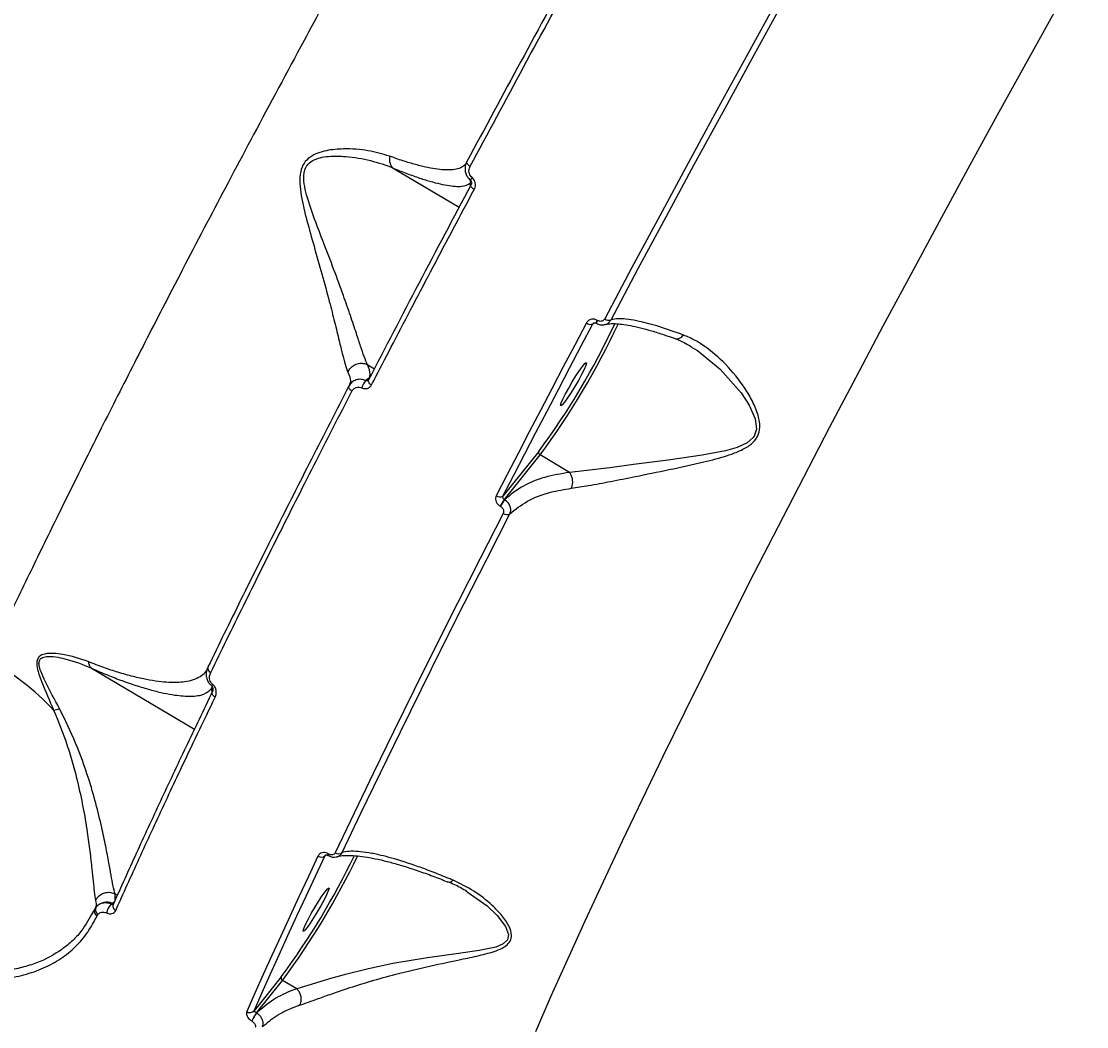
# Model space of a CAD drawing. Header units: millimetres. Extents: x -6328 to 5334, y -5037 to 4112.
# Drawn here: x -2228.9 to -2038.8, y 925.3 to 1104.7 of the extents above; entities that cross this region are included whole.
import ezdxf

# ---------------------------------------------------------------- set-up
doc = ezdxf.new("R2010")
doc.units = ezdxf.units.MM
for name, color, linetype in [('DIKOM_ОБЪЕКТ', 7, 'Continuous'), ('DIKOM_РАЗМЕР_ЗОНА', 7, 'Continuous'), ('DIKOM_РАЗМЕР_ОБЪЕКТА', 7, 'Continuous')]:
    doc.layers.add(name, color=color, linetype=linetype)
doc.styles.add('style1', font='arial.ttf', dxfattribs={"width": 0.8})
doc.dimstyles.new('1-50', dxfattribs={"dimtxt": 300, "dimasz": 200, "dimexe": 100, "dimexo": 0, "dimgap": 100, "dimtad": 1, "dimtxsty": 'style1', "dimcen": 200, "dimclrd": 7, "dimclre": 7, "dimclrt": 7, "dimadec": 1, "dimazin": 2, "dimtfac": 1, "dimtmove": 0, "dimatfit": 2, "dimfxl": 0, "dimlwd": 25, "dimlwe": 18, "dimarcsym": 0})

# ---------------------------------------------------------------- blocks, each defined once
blk = doc.blocks.new('*D2')
at = {"layer": 'Defpoints', "color": 0, "transparency": 16777216}
for p in [(-5303.77, 2121.42), (-1621.11, 2121.42), (560.33, -2395.62)]:
    blk.add_point(p, dxfattribs=at)
at = {"layer": 'DIKOM_РАЗМЕР_ОБЪЕКТА', "color": 7, "lineweight": 18, "transparency": 16777216}
for p, q in [((-1621.11, 2121.42), (-5403.77, 2121.42)), ((560.33, -2395.62), (-5403.77, -2395.62))]:
    blk.add_line(p, q, dxfattribs=at)
at = {"layer": 'DIKOM_РАЗМЕР_ОБЪЕКТА', "color": 7, "lineweight": 25, "transparency": 16777216}
blk.add_line((-5303.77, -2195.62), (-5303.77, 1921.42), dxfattribs=at)
at = {"layer": 'DIKOM_РАЗМЕР_ОБЪЕКТА', "color": 7, "transparency": 16777216}
for points in [[(-5337.11, 1921.42), (-5270.44, 1921.42), (-5303.77, 2121.42)], [(-5337.11, -2195.62), (-5270.44, -2195.62), (-5303.77, -2395.62)]]:
    blk.add_solid(points, dxfattribs=at)
at = {"layer": 'DIKOM_РАЗМЕР_ОБЪЕКТА', "color": 7, "transparency": 16777216, "insert": (-5556.94, -137.1), "char_height": 300, "attachment_point": 5, "rotation": 90, "style": 'style1'}
blk.add_mtext('4500', dxfattribs=at)
blk = doc.blocks.new('*D3')
at = {"layer": 'Defpoints', "color": 0, "transparency": 16777216}
for p in [(-1814.92, 4111.71), (-5877.98, -3895.62), (33.33, -3895.62)]:
    blk.add_point(p, dxfattribs=at)
at = {"layer": 'DIKOM_РАЗМЕР_ЗОНА', "color": 7, "lineweight": 18, "transparency": 16777216}
for p, q in [((-1814.92, 4111.71), (-5977.98, 4111.71)), ((33.33, -3895.62), (-5977.98, -3895.62))]:
    blk.add_line(p, q, dxfattribs=at)
at = {"layer": 'DIKOM_РАЗМЕР_ЗОНА', "color": 7, "lineweight": 25, "transparency": 16777216}
blk.add_line((-5877.98, 3911.71), (-5877.98, -3695.62), dxfattribs=at)
at = {"layer": 'DIKOM_РАЗМЕР_ЗОНА', "color": 7, "transparency": 16777216}
for points in [[(-5911.31, 3911.71), (-5844.65, 3911.71), (-5877.98, 4111.71)], [(-5911.31, -3695.62), (-5844.65, -3695.62), (-5877.98, -3895.62)]]:
    blk.add_solid(points, dxfattribs=at)
at = {"layer": 'DIKOM_РАЗМЕР_ЗОНА', "color": 7, "transparency": 16777216, "insert": (-6131.15, 108.05), "char_height": 300, "attachment_point": 5, "rotation": 90, "style": 'style1'}
blk.add_mtext('8000', dxfattribs=at)

msp = doc.modelspace()

# ---------------------------------------------------------------- linework, layer by layer
at = {"layer": 'DIKOM_ОБЪЕКТ', "color": 7, "linetype": 'Continuous', "lineweight": 15}
for p, q in [((-2162.577, 1078.492), (-2150.805, 1071.526)), ((-2148.845, 1075.814), (-2148.828, 1075.262)), ((-2126.102, 1051.288), (-2126.17, 1051.328)), ((-2126.942, 1050.716), (-2126.669, 1050.898)), ((-2126.373, 1050.83), (-2126.304, 1050.79)), ((-2167.13, 1043.408), (-2167.135, 1043.41)), ((-2167.13, 1043.408), (-2165.935, 1042.7)), ((-2136.605, 1027.931), (-2142.987, 1019.964)), ((-2142.739, 1019.352), (-2136.371, 1027.302)), ((-2131.13, 1024.2), (-2136.371, 1027.302)), ((-2142.692, 1019.324), (-2142.739, 1019.352)), ((-2143.477, 1018.157), (-2143.43, 1018.129)), ((-2216.418, 989.241), (-2198.046, 978.369)), ((-2195.806, 989.152), (-2195.837, 989.093)), ((-2194.977, 985.619), (-2194.953, 984.829)), ((-2174.726, 955.798), (-2174.51, 955.939)), ((-2174.257, 955.848), (-2174.169, 955.795)), ((-2174.08, 956.066), (-2174.169, 956.119)), ((-2212.195, 948.963), (-2212.198, 948.965)), ((-2212.178, 947.708), (-2212.195, 948.963)), ((-2212.195, 948.963), (-2211.801, 948.73)), ((-2149.671, 949.517), (-2149.421, 949.389)), ((-2215.863, 946.19), (-2216.411, 945.318)), ((-2215.553, 946.66), (-2215.863, 946.19)), ((-2215.411, 945.083), (-2215.241, 945.345)), ((-2182.551, 934.157), (-2187.407, 928.114)), ((-2186.981, 927.723), (-2182.317, 933.527)), ((-2179.785, 932.029), (-2182.317, 933.527)), ((-2179.778, 932.024), (-2179.785, 932.029)), ((-2187.826, 926.308), (-2187.798, 926.291)), ((-2186.953, 927.707), (-2186.981, 927.723))]:
    msp.add_line(p, q, dxfattribs=at)
at = {"layer": 'DIKOM_ОБЪЕКТ', "color": 7, "linetype": 'Continuous', "lineweight": 15, "flags": 128}
for points in [[(-2083.474, 1127.443), (-2088.92, 1117.681), (-2094.295, 1107.985), (-2099.596, 1098.361), (-2104.818, 1088.818), (-2109.956, 1079.363), (-2115.008, 1070.002), (-2119.969, 1060.743), (-2124.836, 1051.594)], [(-2123.698, 1051.423), (-2118.842, 1060.552), (-2113.892, 1069.79), (-2108.851, 1079.13), (-2103.724, 1088.565), (-2098.514, 1098.087), (-2093.225, 1107.689), (-2087.861, 1117.364), (-2082.427, 1127.105)], [(-2137.152, 924.403), (-2134.369, 930.753), (-2131.426, 937.338), (-2128.325, 944.151), (-2125.068, 951.186), (-2121.659, 958.435), (-2118.102, 965.894), (-2114.398, 973.554), (-2110.552, 981.408), (-2106.568, 989.45), (-2102.448, 997.671), (-2098.198, 1006.064), (-2093.82, 1014.622), (-2089.319, 1023.335), (-2084.699, 1032.197), (-2079.964, 1041.199), (-2075.119, 1050.332), (-2070.169, 1059.588), (-2065.117, 1068.959), (-2059.969, 1078.435), (-2054.729, 1088.009), (-2049.402, 1097.67), (-2043.994, 1107.41)], [(-2148.843, 1078.827), (-2148.998, 1078.928), (-2149.137, 1079.036), (-2149.255, 1079.15), (-2149.348, 1079.264), (-2149.414, 1079.374), (-2149.449, 1079.477), (-2149.452, 1079.569), (-2149.424, 1079.646)], [(-2148.12, 1074.693), (-2148.281, 1074.798), (-2148.425, 1074.913), (-2148.546, 1075.032), (-2148.638, 1075.152), (-2148.7, 1075.267), (-2148.728, 1075.373), (-2148.721, 1075.467), (-2148.68, 1075.543)], [(-2128.108, 1050.857), (-2130.187, 1046.92), (-2132.247, 1043.006), (-2134.288, 1039.115), (-2136.309, 1035.248), (-2138.31, 1031.406), (-2140.291, 1027.588), (-2142.251, 1023.797), (-2144.191, 1020.032)], [(-2142.987, 1019.964), (-2141.052, 1023.72), (-2139.097, 1027.503), (-2137.121, 1031.311), (-2135.124, 1035.144), (-2133.108, 1039.002), (-2131.072, 1042.883), (-2129.017, 1046.788), (-2126.942, 1050.716)], [(-2126.282, 1050.796), (-2126.302, 1050.789), (-2126.304, 1050.79)], [(-2109.46, 1046.588), (-2108.304, 1045.974), (-2104.228, 1042.633), (-2100.513, 1038.382), (-2099.076, 1036.168), (-2097.995, 1033.724), (-2097.768, 1031.894), (-2098.162, 1030.663), (-2098.313, 1030.437), (-2099.43, 1029.449), (-2101.221, 1028.637), (-2103.25, 1028.065), (-2107.431, 1027.274), (-2113.508, 1026.403), (-2119.691, 1025.582), (-2123.923, 1025.025), (-2128.011, 1024.515), (-2131.123, 1024.196), (-2131.124, 1024.196), (-2131.124, 1024.196)], [(-2132.403, 1036.251), (-2132.649, 1036.055), (-2132.712, 1036.172), (-2132.588, 1036.594), (-2132.286, 1037.286), (-2131.831, 1038.193), (-2131.26, 1039.24), (-2130.619, 1040.343), (-2129.96, 1041.412), (-2129.337, 1042.362), (-2128.799, 1043.115), (-2128.391, 1043.609), (-2128.145, 1043.806), (-2128.082, 1043.688), (-2128.206, 1043.267), (-2128.508, 1042.574), (-2128.963, 1041.668), (-2129.534, 1040.621), (-2130.175, 1039.518), (-2130.834, 1038.448), (-2131.457, 1037.498), (-2131.995, 1036.746), (-2132.403, 1036.251)], [(-2166.442, 1039.799), (-2166.602, 1039.906), (-2166.744, 1040.026), (-2166.861, 1040.153), (-2166.949, 1040.283), (-2167.004, 1040.411), (-2167.024, 1040.532), (-2167.009, 1040.641), (-2166.959, 1040.734)], [(-2169.937, 1038.694), (-2170.091, 1038.796), (-2170.227, 1038.91), (-2170.341, 1039.031), (-2170.429, 1039.155), (-2170.488, 1039.279), (-2170.516, 1039.397), (-2170.511, 1039.506), (-2170.475, 1039.601)], [(-2142.95, 1016.876), (-2147.077, 1008.801), (-2151.099, 1000.861), (-2155.015, 993.059), (-2158.822, 985.402), (-2162.517, 977.895), (-2166.099, 970.544), (-2169.563, 963.352), (-2172.908, 956.326)], [(-2171.664, 956.365), (-2168.326, 963.376), (-2164.869, 970.551), (-2161.296, 977.887), (-2157.609, 985.377), (-2153.811, 993.017), (-2149.903, 1000.801), (-2145.889, 1008.725), (-2141.772, 1016.782)], [(-2194.356, 984.059), (-2194.516, 984.168), (-2194.654, 984.296), (-2194.766, 984.435), (-2194.846, 984.582), (-2194.891, 984.73), (-2194.9, 984.875), (-2194.873, 985.009), (-2194.81, 985.128)], [(-2176.005, 955.713), (-2177.719, 952.067), (-2179.397, 948.47), (-2181.04, 944.923), (-2182.648, 941.427), (-2184.22, 937.982), (-2185.755, 934.589), (-2187.254, 931.249), (-2188.717, 927.962)], [(-2187.407, 928.114), (-2185.948, 931.393), (-2184.453, 934.725), (-2182.921, 938.11), (-2181.353, 941.546), (-2179.749, 945.034), (-2178.11, 948.573), (-2176.435, 952.161), (-2174.726, 955.798)], [(-2174.147, 955.801), (-2174.163, 955.794), (-2174.169, 955.795)], [(-2149.421, 949.389), (-2149.357, 949.356), (-2145.814, 946.813), (-2144.006, 945.102), (-2142.53, 943.178), (-2142.007, 941.751), (-2142.188, 940.791), (-2142.933, 940.058), (-2144.291, 939.479), (-2147.247, 938.847), (-2150.52, 938.381), (-2156.431, 937.573), (-2162.613, 936.529), (-2166.967, 935.616), (-2171.3, 934.543), (-2173.93, 933.811), (-2176.433, 933.062), (-2179.777, 932.024), (-2179.778, 932.024), (-2179.778, 932.024)], [(-2178.35, 942.477), (-2178.596, 942.281), (-2178.659, 942.398), (-2178.535, 942.82), (-2178.233, 943.512), (-2177.778, 944.418), (-2177.207, 945.466), (-2176.566, 946.569), (-2175.907, 947.638), (-2175.283, 948.588), (-2174.746, 949.341), (-2174.338, 949.835), (-2174.092, 950.032), (-2174.029, 949.914), (-2174.153, 949.492), (-2174.455, 948.8), (-2174.91, 947.894), (-2175.481, 946.847), (-2176.122, 945.744), (-2176.781, 944.674), (-2177.404, 943.724), (-2177.942, 942.972), (-2178.35, 942.477)]]:
    msp.add_lwpolyline(points, dxfattribs=at)
at = {"layer": 'DIKOM_ОБЪЕКТ', "color": 7, "linetype": 'Continuous', "lineweight": 15}
for centre, radius, start, end in [((-2144.08, 1073.348), 5.606, 141.89257, 147.42644), ((-2149.096, 1075.388), 0.495, 26.14834, 59.45122), ((-2124.997, 1050.56), 1.402, 146.78485, 168.87467), ((-2124.119, 1052.492), 1.15, 231.41227, 291.48807), ((-2241.838, 1105.935), 130.992, 323.45232, 335.13229), ((-2245.508, 1108.136), 135.813, 323.47405, 335.02408), ((-2127.417, 1051.674), 1.069, 229.79776, 296.38614), ((-2124.929, 1050.519), 1.402, 146.78557, 168.87307), ((-2164.982, 1038.458), 3.28, 139.19839, 165.94414), ((-2143.543, 1020.817), 1.018, 230.47428, 303.0787), ((-2135.834, 1014.262), 8.579, 143.60427, 152.99466), ((-2135.787, 1014.234), 8.579, 143.60427, 152.99466), ((-2142.29, 1017.72), 1.071, 231.93468, 298.89426), ((-2258.12, 948.643), 48.157, 43.4627, 61.00668), ((-2194.838, 989.233), 0.828, 162.90638, 248.55893), ((-2195.227, 985.194), 0.494, 18.22145, 59.4919), ((-2202.05, 991.696), 9.037, 321.7705, 323.69438), ((-2224.009, 987.266), 5.56, 278.71715, 289.89268), ((-2172.311, 957.148), 1.016, 234.01887, 309.58464), ((-2292.496, 1015.135), 136.548, 323.6273, 334.26155), ((-2295.8, 1017.104), 140.937, 323.62939, 334.22839), ((-2175.415, 956.502), 0.985, 233.23318, 314.401), ((-2173.701, 955.816), 0.557, 147.09217, 176.73453), ((-2173.613, 955.764), 0.557, 147.09217, 176.73453), ((-2213.703, 945.026), 2.468, 66.0476, 138.5489), ((-2210.913, 945.13), 2.817, 134.51221, 171.05065), ((-2212.498, 947.732), 0.494, 245.62966, 273.03575), ((-2211.751, 946.799), 0.843, 152.61406, 246.7329), ((-2215.051, 945.876), 0.871, 158.88048, 245.53983), ((-2214.754, 946.155), 0.945, 147.71513, 239.01112), ((-2188.147, 928.77), 0.988, 234.77135, 318.42044), ((-2180.288, 922.767), 8.329, 143.48055, 154.84026), ((-2180.259, 922.75), 8.329, 143.48055, 154.84026)]:
    msp.add_arc(centre, radius, start, end, dxfattribs=at)
for points, knots in [([(-1931.299, 1500.107), (-1934.176, 1496.206), (-1939.82, 1488.554), (-1948.723, 1476.146), (-1957.863, 1463.184), (-1967.381, 1449.446), (-1977.415, 1434.729), (-1986.716, 1420.876), (-1995.164, 1408.136), (-2002.262, 1397.332), (-2009.214, 1386.657), (-2016.013, 1376.135), (-2022.88, 1365.423), (-2031.294, 1352.2), (-2041.284, 1336.344), (-2052.748, 1317.933), (-2063.828, 1299.933), (-2074.484, 1282.439), (-2084.31, 1266.143), (-2093.615, 1250.569), (-2102.231, 1236.022), (-2110.632, 1221.718), (-2119.712, 1206.132), (-2129.255, 1189.59), (-2139.202, 1172.161), (-2148.206, 1156.214), (-2156.583, 1141.226), (-2164.212, 1127.446), (-2171.526, 1114.104), (-2179.299, 1099.783), (-2187.303, 1084.857), (-2195.449, 1069.452), (-2202.644, 1055.646), (-2209.177, 1042.931), (-2214.983, 1031.468), (-2220.411, 1020.588), (-2225.485, 1010.251), (-2230.316, 1000.245), (-2233.29, 993.927), (-2234.778, 990.765)], [0, 0, 0, 0, 0.0321108, 0.0629807, 0.0939441, 0.1252643, 0.1566821, 0.189835, 0.2117861, 0.2337707, 0.2537041, 0.2736375, 0.2936718, 0.313706, 0.3466387, 0.3796847, 0.4118208, 0.4412262, 0.470712, 0.4960472, 0.5214337, 0.5455273, 0.5696649, 0.6018539, 0.6313075, 0.6608414, 0.6862174, 0.7116447, 0.7357766, 0.7599525, 0.7922219, 0.8217486, 0.8513558, 0.8767942, 0.9022838, 0.9264743, 0.9507088, 0.9753312, 1, 1, 1, 1]), ([(-2109.353, 1152.632), (-2112.825, 1146.438), (-2119.781, 1134.032), (-2129.922, 1115.661), (-2139.863, 1097.457), (-2146.234, 1085.589), (-2149.424, 1079.646)], [0, 0, 0, 0, 0.2482526, 0.4971936, 0.7482408, 1, 1, 1, 1]), ([(-2148.843, 1078.827), (-2145.692, 1084.699), (-2139.38, 1096.46), (-2129.47, 1114.612), (-2119.264, 1133.106), (-2112.216, 1145.68), (-2108.687, 1151.975)], [0, 0, 0, 0, 0.2482523, 0.4971932, 0.7482405, 1, 1, 1, 1]), ([(-2163.219, 1080.63), (-2164.473, 1080.999), (-2167.01, 1081.745), (-2170.933, 1082.017), (-2174.006, 1081.761), (-2176.042, 1081.214), (-2177.448, 1080.522), (-2178.566, 1079.41), (-2179.218, 1077.77), (-2179.292, 1075.757), (-2178.908, 1072.813), (-2177.982, 1069.073), (-2176.662, 1064.398), (-2175.277, 1059.548), (-2174.042, 1055), (-2173.018, 1050.983), (-2172.257, 1047.838), (-2171.646, 1045.31), (-2171.136, 1043.293), (-2170.822, 1042.494), (-2170.656, 1042.071)], [0, 0, 0, 0, 0.0863528, 0.1746778, 0.2336182, 0.263513, 0.2941178, 0.3212048, 0.3485628, 0.3826678, 0.4154277, 0.48443, 0.5550149, 0.6333671, 0.7133068, 0.776075, 0.840408, 0.8905399, 0.9421323, 1, 1, 1, 1]), ([(-2167.135, 1043.41), (-2167.135, 1043.41), (-2167.329, 1043.778), (-2167.716, 1044.72), (-2168.38, 1046.668), (-2169.186, 1049.125), (-2170.202, 1052.178), (-2171.538, 1056.007), (-2173.148, 1060.376), (-2174.913, 1064.95), (-2176.623, 1069.397), (-2177.863, 1072.906), (-2178.5, 1075.683), (-2178.593, 1077.445), (-2178.251, 1078.487), (-2177.772, 1079.243), (-2176.994, 1079.911), (-2175.626, 1080.396), (-2173.6, 1080.692), (-2170.515, 1080.612), (-2166.563, 1079.927), (-2163.856, 1079.041), (-2162.587, 1078.499), (-2162.586, 1078.498)], [0, 0, 0, 0, 0.0000136, 0.0565068, 0.1066732, 0.1582536, 0.2222525, 0.287784, 0.36817, 0.450052, 0.5200262, 0.5910521, 0.6229025, 0.6547427, 0.675593, 0.6794277, 0.7041098, 0.7327048, 0.7624308, 0.8215278, 0.9098878, 0.9999107, 1, 1, 1, 1]), ([(-2163.219, 1080.63), (-2163.226, 1080.582), (-2163.276, 1080.266), (-2163.265, 1079.683), (-2163.045, 1078.968), (-2162.739, 1078.655), (-2162.586, 1078.498)], [0, 0, 0, 0, 0.056229, 0.3685429, 0.6842715, 1, 1, 1, 1]), ([(-2149.534, 1079.41), (-2149.542, 1079.393), (-2149.663, 1079.129), (-2150.086, 1078.73), (-2150.985, 1078.325), (-2152.244, 1078.138), (-2154.196, 1078.184), (-2156.595, 1078.59), (-2159.362, 1079.329), (-2161.37, 1079.964), (-2162.723, 1080.452), (-2163.219, 1080.63)], [0, 0, 0, 0, 0.0086668, 0.1324884, 0.2571058, 0.3842828, 0.5123784, 0.722157, 0.8294339, 0.9374944, 1, 1, 1, 1]), ([(-2162.586, 1078.498), (-2162.585, 1078.498), (-2162.583, 1078.496), (-2162.58, 1078.494), (-2162.578, 1078.493), (-2162.577, 1078.492)], [0, 0, 0, 0, 0.3001999, 0.7069773, 1, 1, 1, 1]), ([(-2162.577, 1078.492), (-2162.062, 1078.284), (-2160.687, 1077.73), (-2158.644, 1076.978), (-2156.498, 1076.276), (-2154.583, 1075.749), (-2152.346, 1075.284), (-2150.116, 1075.111), (-2149.272, 1075.578), (-2148.845, 1075.814)], [0, 0, 0, 0, 0.0670836, 0.1792374, 0.2922139, 0.4075632, 0.5236448, 0.7591249, 1, 1, 1, 1]), ([(-2149.424, 1079.646), (-2149.511, 1079.458), (-2149.712, 1079.021), (-2149.793, 1078.284), (-2149.661, 1077.534), (-2149.341, 1076.864), (-2148.985, 1076.534), (-2148.804, 1076.367)], [0, 0, 0, 0, 0.1741978, 0.4036522, 0.6052382, 0.8000699, 1, 1, 1, 1]), ([(-2148.491, 1076.808), (-2148.6, 1076.91), (-2148.816, 1077.112), (-2149.003, 1077.525), (-2149.076, 1077.988), (-2149.02, 1078.44), (-2148.897, 1078.71), (-2148.843, 1078.827)], [0, 0, 0, 0, 0.188925, 0.3774349, 0.5791838, 0.8164502, 1, 1, 1, 1]), ([(-2148.804, 1076.367), (-2148.806, 1076.34), (-2148.816, 1076.152), (-2148.832, 1075.97), (-2148.845, 1075.814)], [0, 0, 0, 0, 0.138064, 1, 1, 1, 1]), ([(-2148.804, 1076.367), (-2148.781, 1076.344), (-2148.739, 1076.306), (-2148.677, 1076.212), (-2148.624, 1076.078), (-2148.601, 1075.892), (-2148.62, 1075.707), (-2148.661, 1075.594), (-2148.68, 1075.543)], [0, 0, 0, 0, 0.076287, 0.1323028, 0.2954228, 0.5060901, 0.7824062, 1, 1, 1, 1]), ([(-2148.12, 1074.693), (-2148.065, 1074.815), (-2147.936, 1075.098), (-2147.882, 1075.577), (-2147.961, 1076.063), (-2148.156, 1076.492), (-2148.379, 1076.703), (-2148.491, 1076.808)], [0, 0, 0, 0, 0.1825282, 0.4237843, 0.6274648, 0.8134356, 1, 1, 1, 1]), ([(-2148.68, 1075.543), (-2151.819, 1069.633), (-2158.106, 1057.794), (-2164.005, 1046.426), (-2166.959, 1040.734)], [0, 0, 0, 0, 0.4992727, 1, 1, 1, 1]), ([(-2166.442, 1039.799), (-2166.184, 1040.299), (-2164.893, 1042.796), (-2161.282, 1049.751), (-2155.495, 1060.811), (-2150.58, 1070.063), (-2148.12, 1074.693)], [0, 0, 0, 0, 0.0441412, 0.2207137, 0.6100127, 1, 1, 1, 1]), ([(-2126.17, 1051.328), (-2126.247, 1051.368), (-2126.473, 1051.488), (-2126.898, 1051.572), (-2127.393, 1051.5), (-2127.834, 1051.261), (-2128.016, 1050.992), (-2128.108, 1050.857)], [0, 0, 0, 0, 0.1082969, 0.3204328, 0.5430623, 0.7715679, 1, 1, 1, 1]), ([(-2126.282, 1050.796), (-2126.18, 1050.742), (-2125.885, 1050.584), (-2125.332, 1050.474), (-2124.678, 1050.566), (-2124.083, 1050.882), (-2123.826, 1051.243), (-2123.698, 1051.423)], [0, 0, 0, 0, 0.1131733, 0.3259329, 0.5479833, 0.775438, 1, 1, 1, 1]), ([(-2124.836, 1051.594), (-2124.896, 1051.505), (-2125.015, 1051.329), (-2125.303, 1051.172), (-2125.625, 1051.127), (-2125.902, 1051.182), (-2126.05, 1051.26), (-2126.102, 1051.288)], [0, 0, 0, 0, 0.2288294, 0.4578465, 0.6785143, 0.8883618, 1, 1, 1, 1]), ([(-2110.779, 1048.707), (-2112.237, 1049.23), (-2115.19, 1050.289), (-2118.334, 1051.113), (-2120.704, 1051.533), (-2122.449, 1051.661), (-2123.28, 1051.503), (-2123.698, 1051.423)], [0, 0, 0, 0, 0.2398776, 0.4858745, 0.6394221, 0.8185481, 1, 1, 1, 1]), ([(-2126.942, 1050.716), (-2126.921, 1050.759), (-2126.892, 1050.817), (-2126.828, 1050.848), (-2126.811, 1050.856)], [0, 0, 0, 0, 0.7272327, 1, 1, 1, 1]), ([(-2126.809, 1050.852), (-2126.798, 1050.863), (-2126.761, 1050.901), (-2126.647, 1050.916), (-2126.493, 1050.892), (-2126.409, 1050.849), (-2126.371, 1050.829)], [0, 0, 0, 0, 0.18575, 0.5933247, 0.8158806, 1, 1, 1, 1]), ([(-2124.673, 1050.603), (-2124.631, 1050.619), (-2124.496, 1050.668), (-2123.928, 1050.749), (-2123.011, 1050.758), (-2121.783, 1050.652), (-2120.276, 1050.408), (-2118.504, 1050.016), (-2116.486, 1049.467), (-2114.418, 1048.828), (-2112.943, 1048.304), (-2112.286, 1048.071)], [0, 0, 0, 0, 0.0511506, 0.1618704, 0.2755449, 0.3942452, 0.5173344, 0.6429424, 0.7695682, 0.8974202, 1, 1, 1, 1]), ([(-2130.806, 1021.365), (-2129.797, 1021.515), (-2127.629, 1021.837), (-2123.737, 1022.583), (-2118.924, 1023.543), (-2113.308, 1024.691), (-2107.742, 1025.88), (-2103.573, 1026.954), (-2100.865, 1027.93), (-2099.083, 1028.85), (-2098.091, 1029.781), (-2097.479, 1030.73), (-2097.075, 1031.934), (-2097.257, 1033.985), (-2098.13, 1036.315), (-2099.907, 1039.5), (-2102.72, 1043.115), (-2105.925, 1046.008), (-2108.667, 1047.796), (-2110.072, 1048.403), (-2110.779, 1048.707)], [0, 0, 0, 0, 0.0590563, 0.1267719, 0.1965296, 0.2899972, 0.3861938, 0.4527701, 0.4864319, 0.5209066, 0.5489138, 0.5542507, 0.5800467, 0.6152112, 0.661735, 0.7094941, 0.8061407, 0.905605, 0.9525542, 1, 1, 1, 1]), ([(-2112.276, 1048.095), (-2112.246, 1048.078), (-2112.081, 1047.988), (-2111.707, 1048.034), (-2111.273, 1048.226), (-2110.965, 1048.488), (-2110.827, 1048.651), (-2110.779, 1048.707)], [0, 0, 0, 0, 0.0679283, 0.3766247, 0.6853211, 0.891668, 1, 1, 1, 1]), ([(-2112.272, 1048.075), (-2111.725, 1047.867), (-2110.763, 1047.501), (-2109.833, 1046.925), (-2109.432, 1046.677)], [0, 0, 0, 0, 0.5691862, 1, 1, 1, 1]), ([(-2170.656, 1042.071), (-2170.639, 1042.111), (-2170.527, 1042.379), (-2170.205, 1042.86), (-2169.563, 1043.376), (-2168.762, 1043.669), (-2167.905, 1043.709), (-2167.392, 1043.51), (-2167.135, 1043.41)], [0, 0, 0, 0, 0.0318926, 0.2096931, 0.4072704, 0.6048471, 0.8024235, 1, 1, 1, 1]), ([(-2170.656, 1042.071), (-2170.423, 1041.518), (-2170.039, 1040.606), (-2170.304, 1040.047), (-2170.408, 1039.826)], [0, 0, 0, 0, 0.6063431, 1, 1, 1, 1]), ([(-2166.772, 1041.165), (-2166.742, 1041.324), (-2166.624, 1041.944), (-2166.914, 1042.784), (-2167.13, 1043.408)], [0, 0, 0, 0, 0.2578198, 1, 1, 1, 1]), ([(-2167.464, 1040.601), (-2167.743, 1040.687), (-2168.319, 1040.864), (-2169.205, 1040.731), (-2169.991, 1040.317), (-2170.314, 1039.839), (-2170.475, 1039.601)], [0, 0, 0, 0, 0.2380039, 0.4906779, 0.7462862, 1, 1, 1, 1]), ([(-2166.772, 1041.165), (-2166.823, 1041.121), (-2167.043, 1040.934), (-2167.281, 1040.746), (-2167.464, 1040.601)], [0, 0, 0, 0, 0.2307565, 1, 1, 1, 1]), ([(-2166.959, 1040.734), (-2166.981, 1040.695), (-2167.022, 1040.62), (-2167.143, 1040.557), (-2167.281, 1040.546), (-2167.395, 1040.572), (-2167.449, 1040.595), (-2167.464, 1040.601)], [0, 0, 0, 0, 0.2917252, 0.5672696, 0.8036517, 0.944118, 1, 1, 1, 1]), ([(-2170.475, 1039.601), (-2172.719, 1035.236), (-2177.212, 1026.499), (-2183.622, 1013.808), (-2189.809, 1001.399), (-2193.689, 993.453), (-2195.63, 989.476)], [0, 0, 0, 0, 0.2488778, 0.4982001, 0.7488729, 1, 1, 1, 1]), ([(-2195.141, 988.462), (-2193.214, 992.411), (-2189.355, 1000.316), (-2183.178, 1012.71), (-2176.739, 1025.462), (-2172.206, 1034.281), (-2169.937, 1038.694)], [0, 0, 0, 0, 0.2488775, 0.4981997, 0.7488727, 1, 1, 1, 1]), ([(-2169.937, 1038.694), (-2169.844, 1038.832), (-2169.658, 1039.109), (-2169.2, 1039.345), (-2168.677, 1039.418), (-2168.33, 1039.308), (-2168.163, 1039.255)], [0, 0, 0, 0, 0.2583542, 0.5167488, 0.7678077, 1, 1, 1, 1]), ([(-2168.163, 1039.255), (-2168, 1039.203), (-2167.664, 1039.096), (-2167.157, 1039.165), (-2166.713, 1039.394), (-2166.532, 1039.664), (-2166.442, 1039.799)], [0, 0, 0, 0, 0.2338668, 0.4824937, 0.7413363, 1, 1, 1, 1]), ([(-2136.605, 1027.931), (-2136.611, 1027.917), (-2136.625, 1027.888), (-2136.647, 1027.812), (-2136.652, 1027.693), (-2136.604, 1027.54), (-2136.509, 1027.4), (-2136.417, 1027.334), (-2136.371, 1027.302)], [0, 0, 0, 0, 0.0702026, 0.1414141, 0.3560617, 0.5707081, 0.7853541, 1, 1, 1, 1]), ([(-2131.13, 1024.2), (-2132.629, 1023.939), (-2135.665, 1023.411), (-2139.635, 1021.803), (-2141.639, 1020.178), (-2142.692, 1019.324)], [0, 0, 0, 0, 0.316569, 0.6406672, 1, 1, 1, 1]), ([(-2131.124, 1024.196), (-2131.125, 1024.197), (-2131.127, 1024.198), (-2131.129, 1024.2), (-2131.13, 1024.2)], [0, 0, 0, 0, 0.612862, 1, 1, 1, 1]), ([(-2130.806, 1021.365), (-2130.791, 1021.396), (-2130.73, 1021.514), (-2130.611, 1021.833), (-2130.524, 1022.376), (-2130.578, 1023.054), (-2130.776, 1023.705), (-2131.008, 1024.032), (-2131.124, 1024.196)], [0, 0, 0, 0, 0.0380911, 0.1491952, 0.3618972, 0.5745983, 0.7872992, 1, 1, 1, 1]), ([(-2141.772, 1016.782), (-2140.781, 1017.578), (-2138.772, 1019.193), (-2134.961, 1020.671), (-2132.061, 1021.156), (-2130.806, 1021.365)], [0, 0, 0, 0, 0.355859, 0.7214801, 1, 1, 1, 1]), ([(-2144.191, 1020.032), (-2144.241, 1019.898), (-2144.341, 1019.631), (-2144.291, 1019.165), (-2144.094, 1018.72), (-2143.801, 1018.373), (-2143.569, 1018.218), (-2143.477, 1018.157)], [0, 0, 0, 0, 0.2150376, 0.4299703, 0.6447112, 0.8592201, 1, 1, 1, 1]), ([(-2142.739, 1019.352), (-2142.77, 1019.372), (-2142.848, 1019.424), (-2142.947, 1019.538), (-2143.015, 1019.683), (-2143.034, 1019.834), (-2143.003, 1019.921), (-2142.987, 1019.964)], [0, 0, 0, 0, 0.1407275, 0.3551897, 0.5699448, 0.7849277, 1, 1, 1, 1]), ([(-2141.772, 1016.782), (-2141.704, 1016.961), (-2141.568, 1017.319), (-2141.627, 1017.947), (-2141.881, 1018.55), (-2142.264, 1019.025), (-2142.57, 1019.239), (-2142.692, 1019.324)], [0, 0, 0, 0, 0.2142525, 0.4283241, 0.6427324, 0.8576152, 1, 1, 1, 1]), ([(-2143.43, 1018.129), (-2143.368, 1018.088), (-2143.212, 1017.983), (-2143.016, 1017.75), (-2142.885, 1017.453), (-2142.851, 1017.143), (-2142.917, 1016.965), (-2142.95, 1016.876)], [0, 0, 0, 0, 0.1422682, 0.3570915, 0.5715532, 0.7857145, 1, 1, 1, 1]), ([(-2216.984, 990.419), (-2218.484, 990.931), (-2220.512, 991.624), (-2223.191, 991.926), (-2224.635, 991.878), (-2225.639, 991.488), (-2226.116, 990.859), (-2226.242, 989.918), (-2225.946, 988.528), (-2224.931, 985.794), (-2223.907, 983.458), (-2223.166, 981.769)], [0, 0, 0, 0, 0.2657862, 0.3593773, 0.4543063, 0.5177528, 0.5632827, 0.6085748, 0.6803153, 0.7688732, 1, 1, 1, 1]), ([(-2222.117, 982.037), (-2222.986, 983.648), (-2224.178, 985.858), (-2225.413, 988.462), (-2225.827, 989.763), (-2225.77, 990.631), (-2225.312, 991.165), (-2224.295, 991.404), (-2222.846, 991.316), (-2220.084, 990.713), (-2217.944, 989.937), (-2216.43, 989.249), (-2216.429, 989.248)], [0, 0, 0, 0, 0.2369823, 0.3252742, 0.3938178, 0.4351344, 0.4764545, 0.5364569, 0.6308586, 0.7257813, 0.9996838, 1, 1, 1, 1]), ([(-2216.984, 990.419), (-2216.979, 990.38), (-2216.949, 990.136), (-2216.819, 989.676), (-2216.567, 989.399), (-2216.429, 989.248)], [0, 0, 0, 0, 0.0794445, 0.4971824, 1, 1, 1, 1]), ([(-2196.004, 988.786), (-2196.053, 988.687), (-2196.268, 988.252), (-2196.997, 987.69), (-2198.196, 987.108), (-2199.98, 986.715), (-2202.084, 986.639), (-2204.442, 986.847), (-2206.552, 987.185), (-2208.949, 987.719), (-2211.508, 988.445), (-2214.168, 989.323), (-2216.042, 990.052), (-2216.984, 990.419)], [0, 0, 0, 0, 0.0320728, 0.1407081, 0.2505535, 0.360816, 0.514674, 0.599442, 0.68452, 0.7707962, 0.8576315, 0.9284949, 1, 1, 1, 1]), ([(-2216.429, 989.248), (-2216.428, 989.248), (-2216.426, 989.247), (-2216.423, 989.244), (-2216.42, 989.242), (-2216.418, 989.241)], [0, 0, 0, 0, 0.241083, 0.5651089, 1, 1, 1, 1]), ([(-2216.418, 989.241), (-2215.447, 988.824), (-2213.495, 987.985), (-2210.757, 986.94), (-2208.132, 986.038), (-2205.668, 985.312), (-2203.466, 984.78), (-2201.023, 984.341), (-2198.465, 984.166), (-2196.153, 984.489), (-2195.37, 985.241), (-2194.977, 985.619)], [0, 0, 0, 0, 0.0714156, 0.1435652, 0.2279999, 0.3130472, 0.399603, 0.4865411, 0.6397496, 0.8188719, 1, 1, 1, 1]), ([(-2195.63, 989.476), (-2195.698, 989.322), (-2195.917, 988.82), (-2196.002, 987.97), (-2195.778, 987.117), (-2195.425, 986.512), (-2195.112, 986.242), (-2194.951, 986.104)], [0, 0, 0, 0, 0.1440999, 0.4679333, 0.6900787, 0.8402896, 1, 1, 1, 1]), ([(-2194.767, 986.345), (-2194.864, 986.43), (-2195.057, 986.601), (-2195.264, 986.984), (-2195.385, 987.525), (-2195.319, 988.048), (-2195.184, 988.363), (-2195.141, 988.462)], [0, 0, 0, 0, 0.1388676, 0.2767759, 0.4965982, 0.8418705, 1, 1, 1, 1]), ([(-2194.81, 985.128), (-2196.418, 981.782), (-2199.635, 975.085), (-2204.163, 965.45), (-2208.491, 956.092), (-2211.162, 950.156), (-2212.499, 947.186)], [0, 0, 0, 0, 0.2491446, 0.4986289, 0.7491418, 1, 1, 1, 1]), ([(-2194.951, 986.104), (-2194.953, 986.068), (-2194.96, 985.904), (-2194.969, 985.745), (-2194.977, 985.619)], [0, 0, 0, 0, 0.214844, 1, 1, 1, 1]), ([(-2194.951, 986.104), (-2194.933, 986.087), (-2194.893, 986.051), (-2194.835, 985.969), (-2194.769, 985.823), (-2194.755, 985.712), (-2194.746, 985.637)], [0, 0, 0, 0, 0.0919778, 0.1971402, 0.4624882, 1, 1, 1, 1]), ([(-2194.746, 985.637), (-2194.746, 985.636), (-2194.717, 985.499), (-2194.752, 985.334), (-2194.796, 985.178), (-2194.81, 985.128)], [0, 0, 0, 0, 0.0047363, 0.6791934, 1, 1, 1, 1]), ([(-2194.356, 984.059), (-2194.31, 984.167), (-2194.166, 984.509), (-2194.105, 985.081), (-2194.243, 985.668), (-2194.465, 986.076), (-2194.666, 986.255), (-2194.767, 986.345)], [0, 0, 0, 0, 0.1605573, 0.5081498, 0.7318587, 0.8653695, 1, 1, 1, 1]), ([(-2212.084, 946.025), (-2211.915, 946.402), (-2211.07, 948.291), (-2208.821, 953.277), (-2205.19, 961.193), (-2200.191, 971.894), (-2196.444, 979.705), (-2194.356, 984.059)], [0, 0, 0, 0, 0.0321573, 0.1607921, 0.4182836, 0.6757752, 1, 1, 1, 1]), ([(-2223.166, 981.769), (-2222.341, 979.745), (-2221.092, 976.682), (-2219.777, 972.363), (-2218.794, 968.633), (-2217.896, 964.441), (-2217.192, 960.236), (-2216.694, 956.515), (-2216.365, 953.562), (-2216.119, 951.157), (-2215.906, 949.08), (-2215.761, 948.267), (-2215.679, 947.807)], [0, 0, 0, 0, 0.158902, 0.2405205, 0.3228934, 0.4352741, 0.5505614, 0.6428565, 0.737653, 0.8155016, 0.8955098, 1, 1, 1, 1]), ([(-2212.198, 948.965), (-2212.198, 948.965), (-2212.319, 949.328), (-2212.539, 950.274), (-2212.906, 952.254), (-2213.323, 954.587), (-2213.863, 957.469), (-2214.613, 961.051), (-2215.612, 965.156), (-2217.1, 970.236), (-2219.159, 976.006), (-2221.122, 980.008), (-2222.117, 982.037)], [0, 0, 0, 0, 0.0000129, 0.0998802, 0.1756373, 0.2535699, 0.3452429, 0.4393899, 0.5530578, 0.6695355, 0.832428, 1, 1, 1, 1]), ([(-2174.169, 956.119), (-2174.23, 956.152), (-2174.441, 956.267), (-2174.829, 956.363), (-2175.293, 956.33), (-2175.734, 956.131), (-2175.909, 955.861), (-2176.005, 955.713)], [0, 0, 0, 0, 0.0796272, 0.2757181, 0.4707552, 0.7105349, 1, 1, 1, 1]), ([(-2174.147, 955.801), (-2174.066, 955.757), (-2173.8, 955.611), (-2173.313, 955.49), (-2172.706, 955.527), (-2172.142, 955.775), (-2171.814, 956.109), (-2171.685, 956.33), (-2171.664, 956.365)], [0, 0, 0, 0, 0.0891853, 0.2936483, 0.4896032, 0.7163748, 0.9545823, 1, 1, 1, 1]), ([(-2172.908, 956.326), (-2172.973, 956.226), (-2173.087, 956.051), (-2173.37, 955.926), (-2173.661, 955.908), (-2173.905, 955.971), (-2174.04, 956.044), (-2174.08, 956.066)], [0, 0, 0, 0, 0.3025704, 0.534681, 0.7254608, 0.9171004, 1, 1, 1, 1]), ([(-2151.887, 951.403), (-2152.132, 951.506), (-2153.361, 952.022), (-2155.484, 952.871), (-2159.051, 954.195), (-2162.146, 955.181), (-2164.972, 955.914), (-2166.996, 956.331), (-2168.889, 956.569), (-2170.494, 956.607), (-2171.273, 956.446), (-2171.664, 956.365)], [0, 0, 0, 0, 0.0242949, 0.1218861, 0.2202173, 0.4215155, 0.5118876, 0.6318247, 0.7525904, 0.8758755, 1, 1, 1, 1]), ([(-2174.726, 955.798), (-2174.711, 955.836), (-2174.685, 955.903), (-2174.582, 955.946), (-2174.473, 955.945), (-2174.376, 955.92), (-2174.304, 955.892), (-2174.256, 955.865), (-2174.235, 955.853)], [0, 0, 0, 0, 0.3509401, 0.6182411, 0.802894, 0.8793152, 0.9492173, 1, 1, 1, 1]), ([(-2172.599, 955.611), (-2172.595, 955.613), (-2172.47, 955.667), (-2171.943, 955.78), (-2170.994, 955.862), (-2169.722, 955.837), (-2168.168, 955.681), (-2166.336, 955.378), (-2164.254, 954.92), (-2161.963, 954.311), (-2159.502, 953.561), (-2156.892, 952.667), (-2154.701, 951.863), (-2153.33, 951.307), (-2152.925, 951.143)], [0, 0, 0, 0, 0.0034004, 0.0947486, 0.1863766, 0.2807288, 0.3780836, 0.4782486, 0.5783313, 0.6775166, 0.774754, 0.8694827, 0.9614904, 1, 1, 1, 1]), ([(-2179.309, 929.083), (-2178.243, 929.464), (-2176.513, 930.082), (-2173.512, 931.159), (-2170.403, 932.216), (-2166.576, 933.418), (-2161.625, 934.795), (-2156.034, 936.129), (-2150.909, 937.172), (-2146.813, 938.048), (-2144.207, 938.756), (-2142.479, 939.609), (-2141.608, 940.516), (-2141.357, 941.73), (-2141.882, 943.332), (-2143.141, 945.141), (-2145.244, 947.317), (-2148.129, 949.583), (-2150.627, 950.793), (-2151.887, 951.403)], [0, 0, 0, 0, 0.0742575, 0.1205067, 0.1678162, 0.2375794, 0.3094454, 0.4056706, 0.5047063, 0.5602499, 0.6168552, 0.6484773, 0.675388, 0.7024598, 0.7386873, 0.7871107, 0.8368189, 0.9176543, 1, 1, 1, 1]), ([(-2152.914, 951.169), (-2152.878, 951.148), (-2152.723, 951.058), (-2152.409, 951.111), (-2152.095, 951.248), (-2151.936, 951.367), (-2151.887, 951.403)], [0, 0, 0, 0, 0.1277038, 0.548211, 0.8610917, 1, 1, 1, 1]), ([(-2152.886, 951.159), (-2152.467, 950.999), (-2151.264, 950.539), (-2150.154, 949.875), (-2149.431, 949.443)], [0, 0, 0, 0, 0.3482025, 1, 1, 1, 1]), ([(-2215.679, 947.807), (-2215.66, 947.846), (-2215.553, 948.065), (-2215.248, 948.493), (-2214.641, 948.974), (-2213.837, 949.255), (-2212.975, 949.281), (-2212.457, 949.07), (-2212.198, 948.965)], [0, 0, 0, 0, 0.0324415, 0.1817398, 0.3863056, 0.5908706, 0.7954353, 1, 1, 1, 1]), ([(-2215.679, 947.807), (-2215.612, 947.425), (-2215.518, 946.887), (-2215.715, 946.511), (-2215.772, 946.402)], [0, 0, 0, 0, 0.7111298, 1, 1, 1, 1]), ([(-2212.888, 947.139), (-2213.052, 947.199), (-2213.45, 947.346), (-2214.144, 947.387), (-2214.938, 947.205), (-2215.338, 946.851), (-2215.553, 946.66)], [0, 0, 0, 0, 0.1615998, 0.3913493, 0.6724107, 1, 1, 1, 1]), ([(-2212.701, 947.282), (-2212.756, 947.239), (-2212.818, 947.191), (-2212.881, 947.144), (-2212.888, 947.139)], [0, 0, 0, 0, 0.8864582, 1, 1, 1, 1]), ([(-2212.547, 947.1), (-2212.57, 947.087), (-2212.608, 947.065), (-2212.705, 947.071), (-2212.79, 947.097), (-2212.844, 947.118), (-2212.874, 947.132), (-2212.888, 947.139)], [0, 0, 0, 0, 0.4295163, 0.7422394, 0.8771027, 0.9420484, 1, 1, 1, 1]), ([(-2212.178, 947.708), (-2212.229, 947.665), (-2212.397, 947.523), (-2212.576, 947.381), (-2212.701, 947.282)], [0, 0, 0, 0, 0.3030034, 1, 1, 1, 1]), ([(-2251.512, 935.613), (-2249.553, 935.137), (-2245.942, 934.26), (-2240.935, 933.618), (-2236.446, 933.428), (-2232.251, 933.704), (-2228.398, 934.457), (-2224.917, 935.674), (-2221.831, 937.348), (-2219.202, 939.493), (-2216.995, 942.038), (-2215.939, 944.069), (-2215.411, 945.083)], [0, 0, 0, 0, 0.1166812, 0.2150846, 0.3137979, 0.4122009, 0.510061, 0.6082268, 0.7060845, 0.8039539, 0.9021323, 1, 1, 1, 1]), ([(-2216.411, 945.318), (-2217.042, 944.178), (-2218.082, 942.296), (-2220.181, 940.214), (-2222.809, 938.173), (-2225.939, 936.639), (-2229.482, 935.617), (-2233.304, 934.944), (-2237.501, 934.784), (-2241.987, 935.132), (-2246.181, 935.722), (-2249.341, 936.493), (-2251.263, 936.961)], [0, 0, 0, 0, 0.1178456, 0.1943876, 0.2714907, 0.4207815, 0.4973564, 0.5744849, 0.7247608, 0.8018401, 0.8794775, 1, 1, 1, 1]), ([(-2215.241, 945.345), (-2215.121, 945.449), (-2214.903, 945.638), (-2214.448, 945.732), (-2214.037, 945.699), (-2213.794, 945.606), (-2213.696, 945.568)], [0, 0, 0, 0, 0.3467093, 0.6312456, 0.8513066, 1, 1, 1, 1]), ([(-2213.696, 945.568), (-2213.652, 945.55), (-2213.482, 945.479), (-2213.155, 945.411), (-2212.728, 945.445), (-2212.322, 945.638), (-2212.166, 945.891), (-2212.084, 946.025)], [0, 0, 0, 0, 0.0579486, 0.2245, 0.4300547, 0.7004928, 1, 1, 1, 1]), ([(-2182.551, 934.157), (-2182.556, 934.147), (-2182.57, 934.118), (-2182.593, 934.042), (-2182.598, 933.919), (-2182.55, 933.766), (-2182.456, 933.626), (-2182.364, 933.56), (-2182.317, 933.527)], [0, 0, 0, 0, 0.0536285, 0.1414105, 0.356061, 0.5707083, 0.7853541, 1, 1, 1, 1]), ([(-2179.785, 932.029), (-2180.02, 931.944), (-2181.508, 931.406), (-2184.154, 930.14), (-2185.987, 928.547), (-2186.953, 927.707)], [0, 0, 0, 0, 0.0814791, 0.5156603, 1, 1, 1, 1]), ([(-2179.309, 929.083), (-2179.295, 929.102), (-2179.178, 929.269), (-2179.015, 929.655), (-2178.955, 930.293), (-2179.078, 930.957), (-2179.357, 931.573), (-2179.64, 931.877), (-2179.778, 932.024)], [0, 0, 0, 0, 0.0259609, 0.2202789, 0.4178862, 0.6154912, 0.8130954, 1, 1, 1, 1]), ([(-2188.717, 927.962), (-2188.744, 927.871), (-2188.803, 927.675), (-2188.733, 927.313), (-2188.534, 926.935), (-2188.227, 926.579), (-2187.96, 926.398), (-2187.826, 926.308)], [0, 0, 0, 0, 0.1890341, 0.4045268, 0.6068518, 0.803372, 1, 1, 1, 1]), ([(-2186.981, 927.723), (-2187.018, 927.746), (-2187.065, 927.775), (-2187.153, 927.835), (-2187.247, 927.908), (-2187.34, 927.995), (-2187.398, 928.067), (-2187.404, 928.099), (-2187.407, 928.114)], [0, 0, 0, 0, 0.1271618, 0.162621, 0.3404126, 0.5454045, 0.7831459, 1, 1, 1, 1]), ([(-2185.911, 925.268), (-2185.051, 925.985), (-2183.363, 927.392), (-2180.944, 928.515), (-2179.534, 929.005), (-2179.309, 929.083)], [0, 0, 0, 0, 0.4665329, 0.9150118, 1, 1, 1, 1]), ([(-2187.798, 926.291), (-2187.708, 926.23), (-2187.527, 926.107), (-2187.317, 925.864), (-2187.18, 925.605), (-2187.129, 925.356), (-2187.169, 925.222), (-2187.187, 925.16)], [0, 0, 0, 0, 0.1951513, 0.3900918, 0.5932741, 0.8111156, 1, 1, 1, 1]), ([(-2185.911, 925.268), (-2185.859, 925.407), (-2185.747, 925.708), (-2185.801, 926.256), (-2186.037, 926.816), (-2186.426, 927.33), (-2186.776, 927.58), (-2186.953, 927.707)], [0, 0, 0, 0, 0.1847847, 0.3988088, 0.6012662, 0.7990297, 1, 1, 1, 1])]:
    msp.add_open_spline(points, degree=3, knots=knots, dxfattribs=at)

# ---------------------------------------------------------------- dimensions: what is measured, and where the dimension line sits
at = {"layer": 'DIKOM_РАЗМЕР_ЗОНА'}
dim = msp.add_linear_dim(base=(-5877.98, -3895.616), p1=(-1814.925, 4111.709), p2=(33.33, -3895.616), angle=90, text='8000', dimstyle='1-50', dxfattribs=at)
dim.commit()
dim.dimension.update_dxf_attribs({"geometry": '*D3', "text_midpoint": (-5877.98, 108.046), "dimtype": 160})
at = {"layer": 'DIKOM_РАЗМЕР_ОБЪЕКТА'}
dim = msp.add_linear_dim(base=(-5303.773, 2121.419), p1=(560.33, -2395.616), p2=(-1621.109, 2121.419), angle=90, text='4500', dimstyle='1-50', dxfattribs=at)
dim.commit()
dim.dimension.update_dxf_attribs({"geometry": '*D2', "text_midpoint": (-5303.773, -137.099), "dimtype": 160})

doc.saveas('drawing.dxf')
